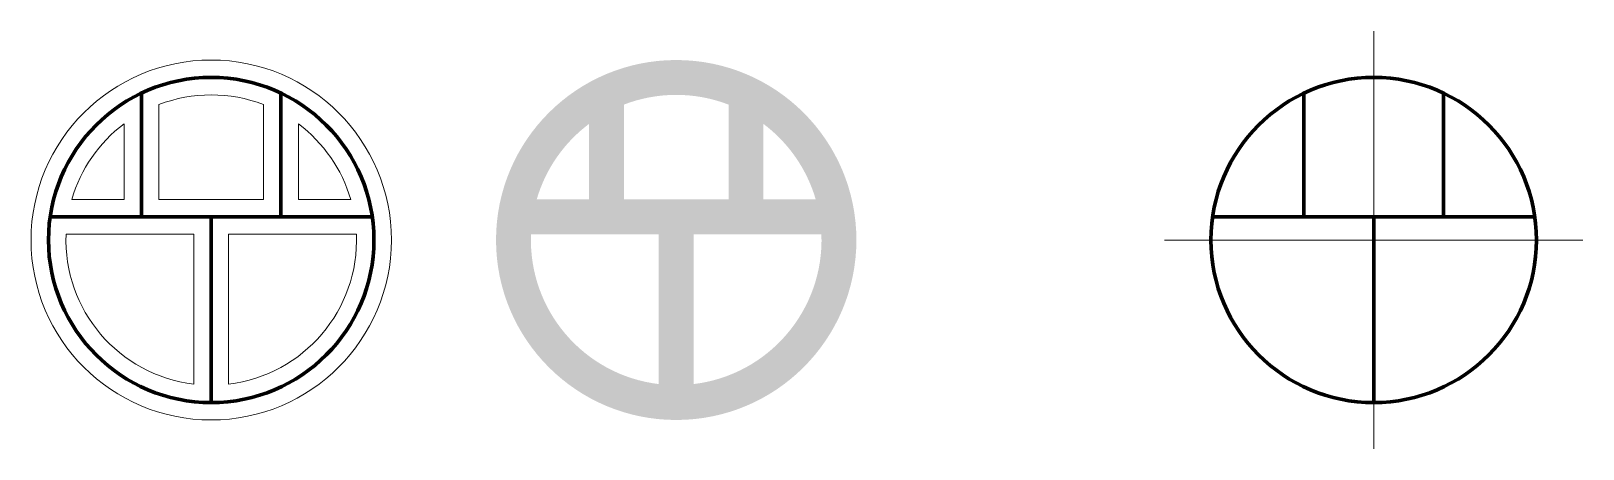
# Model space of a CAD drawing. Header units: millimetres. Extents: x -7.8 to 59, y -9 to 9.
import ezdxf

# ---------------------------------------------------------------- set-up
doc = ezdxf.new("R2010")
doc.units = ezdxf.units.MM
doc.layers.get('0').update_dxf_attribs({"lineweight": 0})
doc.layers.add('Axis', color=18, linetype='Continuous', lineweight=13, true_color=0x000000)
doc.layers.add('Center line', color=18, linetype='Continuous', lineweight=70, true_color=0x000000)

msp = doc.modelspace()

# ---------------------------------------------------------------- hatches: boundary and pattern name
h = msp.add_hatch(color=256)
edge = h.paths.add_edge_path(flags=0)
edge.add_line((22.25, 1.75), (22.25, 5.830951894845301))
edge.add_arc((20, 0), 6.25, 68.89980397590698, 111.100196024093)
edge.add_line((17.75, 5.830951894845302), (17.75, 1.749999999999999))
edge.add_line((17.75, 1.749999999999999), (22.25, 1.75))
edge = h.paths.add_edge_path(flags=0)
edge.add_line((23.75, 1.75), (23.75, 4.999999999999999))
edge.add_arc((20, 0), 6.25, 16.260204708312017, 53.13010235415601, ccw=False)
edge.add_line((26, 1.750000000000006), (23.75, 1.75))
edge = h.paths.add_edge_path(flags=0)
edge.add_arc((20, 0), 6.25, 126.869897645844, 163.739795291688)
edge.add_line((14, 1.750000000000002), (16.25, 1.75))
edge.add_line((16.25, 1.75), (16.25, 5.000000000000001))
edge = h.paths.add_edge_path(flags=0)
edge.add_line((20.75, 0.25), (26.2449979983984, 0.25))
edge.add_arc((20, 0), 6.25, -83.10789742065361, 2.2924427759559762, ccw=False)
edge.add_line((20.75, -6.204836822995428), (20.75, 0.25))
edge = h.paths.add_edge_path(flags=0)
edge.add_line((13.7550020016016, 0.25), (19.25, 0.25))
edge.add_line((19.25, 0.25), (19.25, -6.204836822995427))
edge.add_arc((20, 0), 6.25, 177.7075572240441, 263.1078974206536, ccw=False)
edge = h.paths.add_edge_path(flags=0)
edge.add_arc((20, 0), 7.75, 0, 360)

# ---------------------------------------------------------------- linework, layer by layer
for p, q in [((-2.25, 1.75), (-2.25, 5.830951894845301)), ((2.25, 1.75), (2.25, 5.830951894845301)), ((-3.75, 1.75), (-3.75, 5)), ((3.75, 1.75), (3.75, 4.999999999999999)), ((-6.000000000000002, 1.75), (-3.75, 1.75)), ((-2.25, 1.75), (2.25, 1.75)), ((3.75, 1.75), (6, 1.75)), ((-6.244997998398398, 0.25), (-0.7499999999999991, 0.25)), ((-0.7499999999999994, 0.2500000000000004), (-0.7499999999999988, -6.204836822995427)), ((0.7499999999999991, 0.25), (6.244997998398395, 0.25)), ((0.75, 0.25), (0.75, -6.204836822995427))]:
    msp.add_line(p, q)
msp.add_circle((0, 0), 7.75)
for start, end in [(68.89980397590698, 111.100196024093), (126.869897645844, 163.739795291688), (16.26020470831197, 53.13010235415599), (177.7075572240441, 263.1078974206536), (276.8921025793464, 2.292442775955927)]:
    msp.add_arc((0, 0), 6.25, start, end)
at = {"layer": 'Axis'}
for p, q in [((50, 9), (50, -9)), ((41, 0), (59, 0))]:
    msp.add_line(p, q, dxfattribs=at)
at = {"layer": 'Center line'}
for p, q in [((-3, 1), (-3, 6.32455532033676)), ((3, 1), (3, 6.32455532033676)), ((47, 1), (47, 6.32455532033676)), ((53, 1), (53, 6.32455532033676)), ((-6.928203230275508, 1), (6.92820323027551, 1)), ((0, 1), (0, -7)), ((43.07179676972449, 1), (56.92820323027551, 1)), ((50, 1), (50, -7))]:
    msp.add_line(p, q, dxfattribs=at)
for centre in [(0, 0), (50, 0)]:
    msp.add_circle(centre, 7, dxfattribs=at)

doc.saveas('drawing.dxf')
